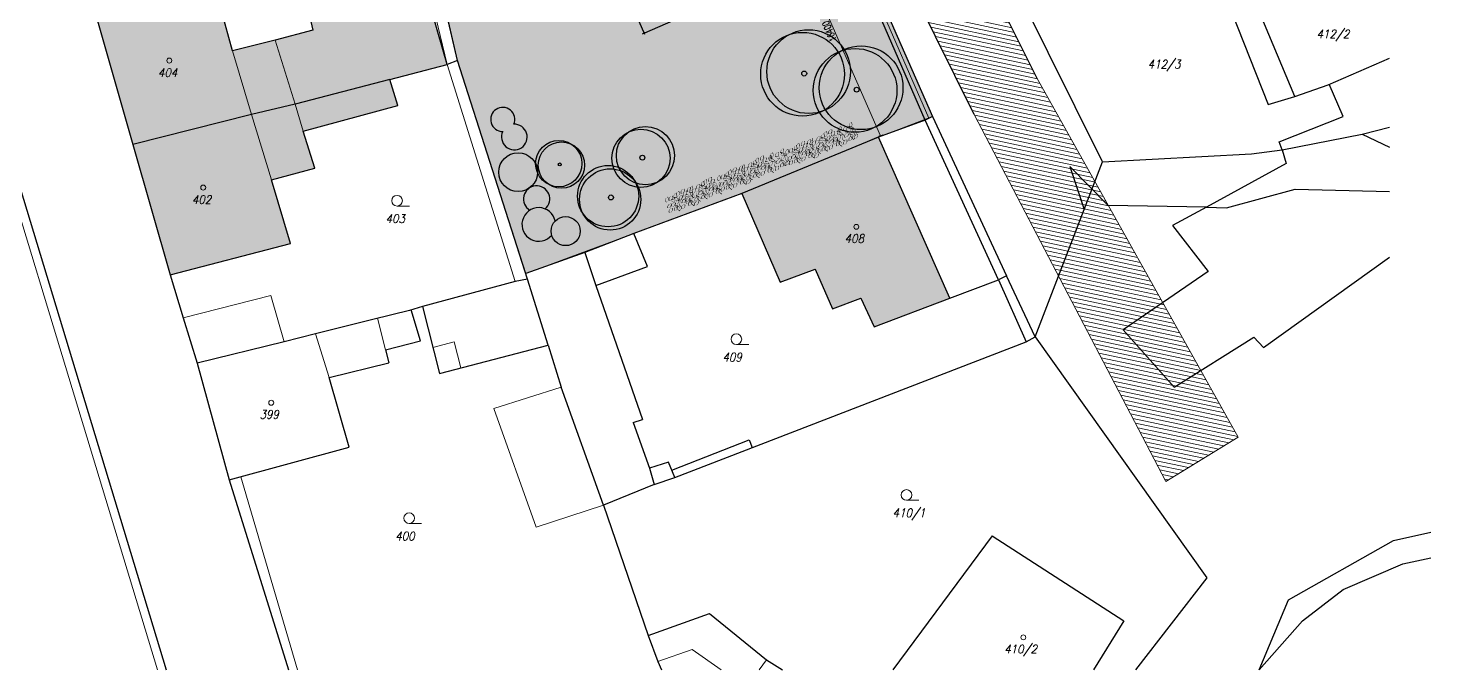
# Model space of a CAD drawing. Header units: metres. Extents: x -45 to 1930, y -347 to 488.
# Drawn here: x 256.2 to 355.1, y -86.1 to -40.9 of the extents above; entities that cross this region are included whole.
import ezdxf

# ---------------------------------------------------------------- set-up
doc = ezdxf.new("R2010")
doc.units = ezdxf.units.M
doc.header["$PDMODE"] = 3
for name, color, linetype in [('01_PARCELNI CISLA', 7, 'Continuous'), ('01_PODKLAD_HRANICE_1', 70, 'Continuous'), ('01_PODKLAD_SLUCKY_4', 2, 'Continuous'), ('01_SLABE', 7, 'Continuous'), ('srafa pozemek', 60, 'Continuous'), ('SRAFY', 3, 'Continuous'), ('SRAFY-TERÉN', 252, 'Continuous'), ('zariz.predmety', 203, 'Continuous')]:
    doc.layers.add(name, color=color, linetype=linetype)
doc.layers.add('FLOATINGWINDOWS', color=2, linetype='Continuous', plot=False)
for name, color, linetype, lineweight in [('OBVODY BUDOV', 7, 'Continuous', 0), ('ZNAÈKY BUDOV', 7, 'Continuous', 0), ('ZNAÈKY KULTUR', 7, 'Continuous', 0)]:
    doc.layers.add(name, color=color, linetype=linetype, lineweight=lineweight)
doc.styles.add('ITALICT', font='ITALICT')
doc.styles.add('ROMANS', font='romans.shx', dxfattribs={"width": 0.7})
doc.dimstyles.new('KOTY-50', dxfattribs={"dimscale": 0, "dimtxt": 0.1, "dimasz": 0.1, "dimexe": 0.07, "dimexo": 0.15, "dimgap": 0.02, "dimtad": 1, "dimdec": 0, "dimlfac": 1000, "dimrnd": 5, "dimzin": 0, "dimdsep": 46, "dimtxsty": 'ROMANS', "dimblk1": 'OBLIQUE', "dimblk2": 'OBLIQUE', "dimsah": 1, "dimcen": 0.09, "dimdle": 0.12, "dimadec": 0, "dimazin": 0, "dimtfac": 1, "dimtdec": 4, "dimtofl": 0, "dimtmove": 2, "dimatfit": 3, "dimldrblk": 'OBLIQUE', "dimfxl": 0, "dimtolj": 1, "dimtzin": 0, "dimarcsym": 0})
doc.dimstyles.get("Standard").update_dxf_attribs({"dimtxt": 0.18, "dimasz": 0.18, "dimexe": 0.18, "dimexo": 0.0625, "dimgap": 0.09, "dimtad": 0, "dimtih": 1, "dimtoh": 1, "dimdec": 4, "dimzin": 0, "dimdsep": 46, "dimtxsty": 'Standard', "dimcen": 0.09, "dimadec": 0, "dimazin": 0, "dimtfac": 1, "dimtdec": 4, "dimtofl": 0, "dimtmove": 0, "dimatfit": 0, "dimfxl": 0, "dimtolj": 1, "dimtzin": 0, "dimarcsym": 0})

# ---------------------------------------------------------------- blocks, each defined once
blk = doc.blocks.new('4$02')
at = {"layer": 'ZNAÈKY BUDOV', "color": 7, "linetype": 'Continuous', "lineweight": 0}
blk.add_circle((-0.007, 0.001), 0.175, dxfattribs=at)
blk = doc.blocks.new('3$04')
at = {"layer": 'ZNAÈKY KULTUR', "color": 7, "linetype": 'Continuous', "lineweight": 0}
blk.add_line((0.01, 0), (1.76, 0), dxfattribs=at)
blk.add_circle((0.01, 0.75), 0.75, dxfattribs=at)
blk = doc.blocks.new('_OBLIQUE')
at = {"color": 0, "linetype": 'ByBlock'}
blk.add_line((-0.5, -0.5), (0.5, 0.5), dxfattribs=at)
blk = doc.blocks.new('*D65')
at = {"layer": 'Defpoints', "color": 0, "linetype": 'Continuous', "lineweight": 0}
for p in [(308.305, -34.058), (309.542, -36.887), (298.41, -38.384)]:
    blk.add_point(p, dxfattribs=at)
at = {"layer": 'SRAFY', "color": 0, "linetype": 'Continuous', "lineweight": -2}
for p, q in [((308.365, -34.196), (309.57, -36.951)), ((299.536, -41.261), (309.652, -36.839)), ((298.47, -38.522), (299.674, -41.277))]:
    blk.add_line(p, q, dxfattribs=at)
at = {"layer": 'SRAFY', "color": 0, "linetype": 'Continuous', "lineweight": -2, "xscale": 0.1, "yscale": 0.1, "zscale": 0.1}
for p, rotation in [((309.542, -36.887), 23.6136663218753), ((299.646, -41.213), 203.6136663218753)]:
    blk.add_blockref('_OBLIQUE', p, dxfattribs=dict(at, rotation=rotation))
at = {"layer": 'SRAFY', "color": 0, "linetype": 'Continuous', "lineweight": 0, "insert": (304.734, -39.371), "char_height": 0.5, "attachment_point": 5, "rotation": 203.61367, "style": 'ROMANS'}
blk.add_mtext('\\A1;10800', dxfattribs=at)
blk = doc.blocks.new('_ArchTick')
at = {"color": 0, "linetype": 'ByBlock', "lineweight": 0, "const_width": 0.15}
blk.add_lwpolyline([(-0.5, -0.5), (0.5, 0.5)], dxfattribs=at)
blk = doc.blocks.new('*D69')
at = {"layer": 'Defpoints', "color": 0, "linetype": 'Continuous', "lineweight": 0}
for p in [(309.743, -33.43), (308.305, -34.058), (314.866, -49.064)]:
    blk.add_point(p, dxfattribs=at)
at = {"layer": 'SRAFY', "color": 0, "linetype": 'Continuous', "lineweight": 0}
for p, q in [((308.363, -34.033), (309.908, -33.358)), ((316.303, -48.436), (309.743, -33.43)), ((314.923, -49.039), (316.468, -48.364))]:
    blk.add_line(p, q, dxfattribs=at)
at = {"layer": 'SRAFY', "color": 0, "linetype": 'Continuous', "lineweight": 0, "xscale": 0.18, "yscale": 0.18, "zscale": 0.18}
for p, rotation in [((309.743, -33.43), 113.6136663218773), ((316.303, -48.436), 293.6136663218772)]:
    blk.add_blockref('_ArchTick', p, dxfattribs=dict(at, rotation=rotation))
at = {"layer": 'SRAFY', "color": 0, "linetype": 'Continuous', "lineweight": 0, "insert": (312.702, -41.073), "char_height": 0.5, "attachment_point": 5, "rotation": 113.61367, "style": 'ROMANS'}
blk.add_mtext('\\A1;16400', dxfattribs=at)

msp = doc.modelspace()

# ---------------------------------------------------------------- hatches: boundary and pattern name
at = {"layer": 'srafa pozemek', "linetype": 'Continuous', "lineweight": 0}
h = msp.add_hatch(color=256, dxfattribs=at)
h.paths.add_polyline_path([(276.396756, -6.461814), (304.224323, -12.356896), (304.738556, -12.431053), (319.972339, -47.086498), (316.157232, -48.53174), (306.539377, -52.495263), (291.298899, -58.147889), (286.487939, -43.14322), (283.67829, -30.994972), (281.535834, -22.100834), (277.940623, -10.266371)])
h.paths.add_polyline_path([(288.633542, -16.395366), (300.954108, -17.24279), (308.305379, -34.058251), (298.409693, -38.384381), (289.005074, -16.872046), (288.836865, -16.86045)], flags=16)
at = {"layer": 'SRAFY-TERÉN', "linetype": 'Continuous', "lineweight": 0}
h = msp.add_hatch(dxfattribs=at)
h.set_pattern_fill('LINE', color=256, scale=0.09, style=0)
h.set_pattern_definition([(168.0391, (304.22432, -12.3569), (-0.05922, -0.2795462), [])])
h.paths.add_polyline_path([(303.312269, 29.458778), (298.843096, 28.696491), (303.61202, -1.069012), (301.334502, -3.57337), (288.45398, -0.893528), (273.133702, 1.072327), (242.917715, 3.550093), (240.14514, -0.738886), (249.59818, -0.90231), (275.466456, -5.035217), (288.409771, -7.72788), (300.143825, -10.169195), (304.504177, -11.076626), (305.329654, -11.324228), (306.018546, -11.66078), (306.720515, -12.159143), (307.312913, -12.754182), (307.801345, -13.446701), (308.160694, -14.197933), (313.494051, -27.997757), (322.92156, -46.932394), (336.426956, -72.788458), (341.517465, -69.656974), (327.363241, -44.410246), (318.165647, -25.937381), (309.702333, -4.038936), (306.107983, 14.889136)])
h = msp.add_hatch(color=256, dxfattribs=at)
h.paths.add_polyline_path([(284.716672, 11.441567), (296.523229, 13.380092), (298.45758, 4.036629), (288.684757, 2.289845), (287.549137, 8.300633), (285.3615, 7.947143)])
h.paths.add_polyline_path([(277.547383, 18.342714), (283.212006, 19.205309), (285.203475, 8.720844), (279.760126, 7.747581), (279.590341, 8.422544)])
h.paths.add_polyline_path([(257.81741, -12.983777), (259.078657, -17.776949), (260.325291, -17.448917), (261.845896, -23.227742), (271.0198, -20.813775), (273.64793, -30.801569), (280.182977, -29.081975), (277.796517, -20.012608), (277.144423, -20.184197), (275.878022, -15.371439), (276.530756, -15.202281), (274.772995, -8.522184)])
h.paths.add_polyline_path([(260.971253, -39.857974), (269.30541, -37.65531), (270.632597, -42.44894), (276.296608, -41.011025), (275.96707, -39.573109), (284.058668, -37.565946), (285.749847, -43.413046), (281.717141, -44.469503), (282.273313, -46.304398), (275.598484, -48.111529), (276.432742, -50.72486), (273.37349, -51.531061), (274.708486, -56.034911), (266.238349, -58.220511)])
h.paths.add_polyline_path([(306.539377, -52.495263), (316.157232, -48.53174), (321.185902, -59.865496), (315.854645, -61.900808), (314.916871, -59.865496), (312.934578, -60.61572), (311.702037, -57.830184), (309.23724, -58.740787)])

# ---------------------------------------------------------------- linework, layer by layer
at = {"linetype": 'Continuous', "lineweight": 0}
for p, q in [((319.712725, -47.190286), (311.286343, -27.911984)), ((311.507383, -27.81472), (319.987606, -47.070116)), ((319.971975, -47.085677), (319.697472, -47.206708))]:
    msp.add_line(p, q, dxfattribs=at)
at = {"layer": '01_PODKLAD_HRANICE_1'}
for p, q in [((304.738556, -12.431053), (319.972339, -47.086498)), ((331.952699, -50.262329), (321.836403, -29.944299)), ((286.487939, -43.14322), (283.67829, -30.994972)), ((285.749847, -43.413046), (284.058668, -37.565946)), ((270.632597, -42.44894), (269.30541, -37.65531)), ((260.971253, -39.857974), (263.590866, -49.046328)), ((275.96707, -39.573109), (276.296608, -41.011025)), ((341.050215, -39.701997), (343.636598, -46.233639)), ((276.296608, -41.011025), (273.629372, -41.700002)), ((273.629372, -41.700002), (270.632597, -42.44894)), ((281.717141, -44.469503), (285.749847, -43.413046)), ((286.487939, -43.14322), (285.749847, -43.413046)), ((291.423659, -58.536996), (286.487939, -43.14322)), ((281.717141, -44.469503), (275.042159, -46.221011)), ((282.273313, -46.304398), (281.717141, -44.469503)), ((345.516741, -45.667284), (347.860565, -44.843346)), ((348.918394, -47.091993), (347.928443, -44.814046)), ((275.042159, -46.221011), (271.955037, -46.943825)), ((275.598484, -48.111529), (282.273313, -46.304398)), ((343.636598, -46.233639), (345.516741, -45.667284)), ((254.059071, -46.949223), (265.936527, -86.055341)), ((271.955037, -46.943825), (263.590866, -49.046328)), ((319.452153, -47.345334), (316.157232, -48.53174)), ((319.972339, -47.086498), (319.452153, -47.345334)), ((319.972339, -47.086498), (325.185838, -58.306597)), ((344.403019, -48.866155), (348.918394, -47.091993)), ((276.432742, -50.72486), (275.598484, -48.111529)), ((344.627815, -49.439162), (350.275595, -48.331323)), ((350.275595, -48.331323), (352.201182, -47.839665)), ((263.590866, -49.046328), (266.238349, -58.220511)), ((316.157232, -48.53174), (306.539377, -52.495263)), ((342.455498, -49.705517), (344.627815, -49.439162)), ((344.627815, -49.439162), (344.403019, -48.866155)), ((327.202214, -62.605927), (331.952699, -50.262329)), ((331.952699, -50.262329), (342.455498, -49.705517)), ((273.37349, -51.531061), (276.432742, -50.72486)), ((274.708486, -56.034911), (273.37349, -51.531061)), ((306.539377, -52.495263), (298.922792, -55.312868)), ((306.539377, -52.495263), (309.23724, -58.740787)), ((298.922792, -55.312868), (295.466778, -56.651876)), ((266.238349, -58.220511), (274.708486, -56.034911)), ((295.466778, -56.651876), (291.298899, -58.147889)), ((266.238349, -58.220511), (267.154225, -61.270346)), ((309.23724, -58.740787), (311.702037, -57.830184)), ((311.702037, -57.830184), (312.934436, -60.615399)), ((325.185838, -58.306597), (324.623235, -58.574399)), ((327.202214, -62.605927), (325.185838, -58.306597)), ((290.561378, -58.703866), (284.025591, -60.455373)), ((291.423659, -58.536996), (290.561378, -58.703866)), ((292.869828, -63.179855), (291.423659, -58.536996)), ((321.185902, -59.865496), (324.623235, -58.574399)), ((312.934436, -60.615399), (314.916871, -59.865496)), ((314.916871, -59.865496), (315.854645, -61.900808)), ((315.854645, -61.900808), (321.185902, -59.865496)), ((267.154225, -61.270346), (268.124923, -64.445985)), ((283.107724, -60.733393), (280.521187, -61.372821)), ((284.025591, -60.455373), (283.107724, -60.733393)), ((283.886548, -62.874072), (283.227182, -60.69721)), ((284.025591, -60.455373), (285.221545, -65.18162)), ((280.521187, -61.372821), (276.476997, -62.39602)), ((274.270838, -62.954663), (268.124923, -64.445985)), ((276.476997, -62.39602), (274.270838, -62.954663)), ((281.408667, -63.520731), (283.886548, -62.874072)), ((285.221545, -65.18162), (292.869828, -63.179855)), ((292.869828, -63.179855), (293.785092, -66.144954)), ((301.80579, -72.503556), (326.583993, -62.949488)), ((326.583993, -62.949488), (327.202214, -62.605927)), ((327.202214, -62.605927), (339.304215, -79.56656)), ((281.408667, -63.520731), (281.633685, -64.430946)), ((268.124923, -64.445985), (270.390037, -72.679295)), ((277.447694, -65.454049), (281.633685, -64.430946)), ((278.859716, -70.364614), (277.447694, -65.454049)), ((296.77467, -74.45712), (293.785092, -66.144954)), ((270.390037, -72.679295), (278.859716, -70.364614)), ((270.390037, -72.679295), (274.568218, -86.055341)), ((300.361458, -73.003299), (296.77467, -74.45712)), ((300.361458, -73.003299), (301.80579, -72.503556)), ((296.77467, -74.45712), (299.934223, -83.638438)), ((324.170733, -76.606764), (317.179688, -86.055341)), ((324.170733, -76.606764), (333.464562, -82.60849)), ((348.925898, -80.389631), (353.120463, -78.580861)), ((353.120463, -78.580861), (355.112842, -78.169808)), ((339.304215, -79.56656), (334.287029, -86.055341)), ((346.047187, -82.609454), (348.925898, -80.389631)), ((299.934223, -83.638438), (304.247465, -82.084262)), ((304.247465, -82.084262), (308.264245, -85.340588)), ((333.464562, -82.60849), (331.32624, -86.055341)), ((343.004167, -86.055341), (346.047187, -82.609454)), ((299.934223, -83.638438), (300.598046, -85.463017)), ((300.598046, -85.463017), (300.867403, -86.055341)), ((308.264245, -85.340588), (309.390984, -86.055341))]:
    msp.add_line(p, q, dxfattribs=at)
at = {"layer": '01_PODKLAD_SLUCKY_4'}
for p, q in [((319.452153, -47.345334), (304.224323, -12.356896)), ((345.516741, -45.667284), (343.063401, -39.848616)), ((347.860565, -44.843346), (352.201182, -42.969701)), ((324.623235, -58.574399), (319.452153, -47.345334)), ((350.275595, -48.331323), (352.201182, -49.241765)), ((321.185902, -59.865496), (316.157232, -48.53174)), ((344.627815, -49.439162), (344.914783, -50.402014)), ((344.914783, -50.402014), (339.279101, -53.474889)), ((332.349156, -53.337421), (329.644096, -50.612843)), ((329.644096, -50.612843), (330.655375, -53.633278)), ((340.691429, -53.507954), (345.548439, -52.196902)), ((345.548439, -52.196902), (352.201182, -52.366887)), ((339.279101, -53.474889), (332.349156, -53.337421)), ((339.279101, -53.474889), (336.901742, -54.765407)), ((339.279101, -53.474889), (340.691429, -53.507954)), ((299.887211, -57.642781), (298.922792, -55.312868)), ((336.901742, -54.765407), (339.400381, -57.994259)), ((295.466778, -56.651876), (296.243611, -58.981789)), ((343.314564, -63.341038), (352.201182, -56.984716)), ((296.243611, -58.981789), (299.887211, -57.642781)), ((339.400381, -57.994259), (333.416326, -62.11183)), ((296.243611, -58.981789), (299.533705, -68.425069)), ((324.623235, -58.574399), (326.583993, -62.949488)), ((333.416326, -62.11183), (337.002655, -66.147557)), ((337.002655, -66.147557), (342.638337, -62.624008)), ((342.638337, -62.624008), (343.314564, -63.341038)), ((298.86154, -68.635085), (299.533705, -68.425069)), ((298.86154, -68.635085), (300.028092, -71.855742)), ((301.59067, -71.983836), (307.053591, -69.858412)), ((307.053591, -69.858412), (307.262274, -70.399626)), ((301.361404, -71.42994), (300.028092, -71.855742)), ((300.028092, -71.855742), (300.361458, -73.003299)), ((301.80579, -72.503556), (301.361404, -71.42994)), ((345.060258, -81.129604), (352.462459, -76.936551)), ((352.462459, -76.936551), (355.112842, -76.361038)), ((343.004167, -86.055341), (345.060258, -81.129604))]:
    msp.add_line(p, q, dxfattribs=at)
at = {"layer": '01_SLABE'}
for p, q in [((327.363241, -44.410246), (318.165647, -25.937381)), ((322.92156, -46.932394), (313.494051, -27.997757))]:
    msp.add_line(p, q, dxfattribs=at)
at = {"layer": 'FLOATINGWINDOWS', "linetype": 'Continuous', "lineweight": 0, "flags": 128}
msp.add_lwpolyline([(313.494051, -27.997757), (322.92156, -46.932394), (336.426956, -72.788458), (341.517465, -69.656974), (327.363241, -44.410246), (318.165647, -25.937381)], dxfattribs=at)
at = {"layer": 'OBVODY BUDOV', "color": 2, "linetype": 'Continuous', "lineweight": 0}
for p, q in [((282.845257, -31.244265), (285.749847, -43.413046)), ((270.632597, -42.44894), (271.955037, -46.943825)), ((273.629372, -41.700002), (275.042159, -46.221011)), ((285.749847, -43.413046), (290.561378, -58.703866)), ((275.598484, -48.111529), (275.042159, -46.221011)), ((253.502133, -47.101055), (265.333475, -86.055341)), ((273.37349, -51.531061), (271.955037, -46.943825)), ((267.154225, -61.270346), (273.317903, -59.676936)), ((273.317903, -59.676936), (274.270838, -62.954663)), ((281.408667, -63.520731), (280.857142, -61.289768)), ((277.447694, -65.454049), (276.476997, -62.39602)), ((284.755116, -63.338354), (286.250586, -62.957458)), ((286.250586, -62.957458), (286.729418, -64.786968)), ((293.785092, -66.144954), (289.057937, -67.638396)), ((289.057937, -67.638396), (292.023013, -75.999535)), ((275.21535, -86.055341), (271.204243, -72.456781)), ((292.023013, -75.999535), (296.77467, -74.45712)), ((300.598046, -85.463017), (303.022723, -84.60611)), ((303.022723, -84.60611), (305.080192, -86.055341)), ((308.264245, -85.340588), (307.750031, -86.055341))]:
    msp.add_line(p, q, dxfattribs=at)
at = {"layer": 'srafa pozemek', "linetype": 'Continuous', "lineweight": 0, "flags": 128}
msp.add_lwpolyline([(276.396756, -6.461814), (304.224323, -12.356896), (304.738556, -12.431053), (319.972339, -47.086498), (316.157232, -48.53174), (306.539377, -52.495263), (291.298899, -58.147889), (286.487939, -43.14322), (283.67829, -30.994972), (281.535834, -22.100834), (277.940623, -10.266371)], close=True, dxfattribs=at)
at = {"layer": 'SRAFY-TERÉN', "linetype": 'Continuous', "lineweight": 0, "flags": 128}
for points in [[(260.971253, -39.857974), (269.30541, -37.65531), (270.632597, -42.44894), (276.296608, -41.011025), (275.96707, -39.573109), (284.058668, -37.565946), (285.749847, -43.413046), (281.717141, -44.469503), (282.273313, -46.304398), (275.598484, -48.111529), (276.432742, -50.72486), (273.37349, -51.531061), (274.708486, -56.034911), (266.238349, -58.220511)], [(306.539377, -52.495263), (316.157232, -48.53174), (321.185902, -59.865496), (315.854645, -61.900808), (314.916871, -59.865496), (312.934578, -60.61572), (311.702037, -57.830184), (309.23724, -58.740787)]]:
    msp.add_lwpolyline(points, close=True, dxfattribs=at)
at = {"layer": 'zariz.predmety', "color": 253, "linetype": 'Continuous', "ltscale": 0.001}
for points in [[(314.166477, -47.869714, 0, 0, 0.520567051), (314.166477, -47.869714, 0, 0.05, 0.520567051), (314.234156, -47.486664, 0, 0.05, 0.520567051), (314.166477, -47.869714, 0.05, 0.05, 0)], [(312.031462, -48.474806, 0, 0, 0.520567051), (312.031462, -48.474806, 0, 0.05, 0.520567051), (311.8361, -48.811171, 0, 0.05, 0.520567051), (312.031462, -48.474806, 0.05, 0.05, 0)], [(312.220241, -48.669393, 0, 0, 0.520567051), (312.220241, -48.669393, 0, 0.05, 0.520567051), (312.28792, -48.286343, 0, 0.05, 0.520567051), (312.220241, -48.669393, 0.05, 0.05, 0)], [(312.406131, -48.515998, 0, 0, 0.520567051), (312.406131, -48.515998, 0, 0.05, 0.520567051), (312.47381, -48.132948, 0, 0.05, 0.520567051), (312.406131, -48.515998, 0.05, 0.05, 0)], [(312.717416, -48.418896, 0, 0, 0.520567051), (312.717416, -48.418896, 0, 0.05, 0.520567051), (312.564876, -48.776722, 0, 0.05, 0.520567051), (312.717416, -48.418896, 0.05, 0.05, 0)], [(312.866572, -47.982085, 0, 0, 0.520567051), (312.866572, -47.982085, 0, 0.05, 0.520567051), (312.67121, -48.31845, 0, 0.05, 0.520567051), (312.866572, -47.982085, 0.05, 0.05, 0)], [(313.046678, -48.117775, 0, 0, 0.520567051), (313.046678, -48.117775, 0, 0.05, 0.520567051), (312.851316, -48.45414, 0, 0.05, 0.520567051), (313.046678, -48.117775, 0.05, 0.05, 0)], [(312.982047, -48.41036, 0, 0, 0.520567051), (312.982047, -48.41036, 0, 0.05, 0.520567051), (313.254078, -48.534042, 0, 0.05, 0.520567051), (312.982047, -48.41036, 0.05, 0.05, 0)], [(313.213546, -48.154072, 0, 0, 0.520567051), (313.213546, -48.154072, 0, 0.05, 0.520567051), (313.693527, -48.328901, 0, 0.05, 0.520567051), (313.698891, -48.360125, 0, 0.05, 0.520567051), (313.762577, -48.805649, 0, 0.05, 0.520567051), (313.213546, -48.154072, 0.05, 0.05, 0)], [(313.316094, -48.339302, 0, 0, 0.520567051), (313.316094, -48.339302, 0, 0.05, 0.520567051), (313.383773, -47.956252, 0, 0.05, 0.520567051), (313.316094, -48.339302, 0.05, 0.05, 0)], [(313.601827, -49.17973, 0, 0, 0.520567051), (313.601827, -49.17973, 0, 0.05, 0.520567051), (313.268919, -48.792277, 0, 0.05, 0.520567051), (313.279531, -48.762425, 0, 0.05, 0.520567051), (313.442144, -48.342777, 0, 0.05, 0.520567051), (313.601827, -49.17973, 0.05, 0.05, 0)], [(313.421347, -48.158967, 0, 0, 0.520567051), (313.421347, -48.158967, 0, 0.05, 0.520567051), (313.489026, -47.775917, 0, 0.05, 0.520567051), (313.421347, -48.158967, 0.05, 0.05, 0)], [(313.93346, -47.74325, 0, 0, 0.520567051), (313.93346, -47.74325, 0, 0.05, 0.520567051), (313.738098, -48.079615, 0, 0.05, 0.520567051), (313.93346, -47.74325, 0.05, 0.05, 0)], [(313.752165, -48.531463, 0, 0, 0.520567051), (313.752165, -48.531463, 0, 0.05, 0.520567051), (314.049665, -48.280861, 0, 0.05, 0.520567051), (313.752165, -48.531463, 0.05, 0.05, 0)], [(313.771395, -48.06546, 0, 0, 0.520567051), (313.771395, -48.06546, 0, 0.05, 0.520567051), (314.043425, -48.189142, 0, 0.05, 0.520567051), (313.771395, -48.06546, 0.05, 0.05, 0)], [(314.027007, -47.772119, 0, 0, 0.520567051), (314.027007, -47.772119, 0, 0.05, 0.520567051), (314.506988, -47.946949, 0, 0.05, 0.520567051), (314.512352, -47.978173, 0, 0.05, 0.520567051), (314.576038, -48.423696, 0, 0.05, 0.520567051), (314.027007, -47.772119, 0.05, 0.05, 0)], [(314.100254, -48.794616, 0, 0, 0.520567051), (314.100254, -48.794616, 0, 0.05, 0.520567051), (314.295616, -48.458251, 0, 0.05, 0.520567051), (314.100254, -48.794616, 0.05, 0.05, 0)], [(314.45221, -48.710141, 0, 0, 0.520567051), (314.45221, -48.710141, 0, 0.05, 0.520567051), (314.119303, -48.322688, 0, 0.05, 0.520567051), (314.129914, -48.292836, 0, 0.05, 0.520567051), (314.292527, -47.873188, 0, 0.05, 0.520567051), (314.45221, -48.710141, 0.05, 0.05, 0)], [(314.470724, -48.657896, 0, 0, 0.520567051), (314.470724, -48.657896, 0, 0.05, 0.520567051), (314.666086, -48.321531, 0, 0.05, 0.520567051), (314.470724, -48.657896, 0.05, 0.05, 0)], [(309.353447, -49.722322, 0, 0, 0.520567051), (309.353447, -49.722322, 0, 0.05, 0.520567051), (309.421126, -49.339272, 0, 0.05, 0.520567051), (309.353447, -49.722322, 0.05, 0.05, 0)], [(309.697073, -49.767301, 0, 0, 0.520567051), (309.697073, -49.767301, 0, 0.05, 0.520567051), (309.764752, -49.384251, 0, 0.05, 0.520567051), (309.697073, -49.767301, 0.05, 0.05, 0)], [(310.095221, -49.308635, 0, 0, 0.520567051), (310.095221, -49.308635, 0, 0.05, 0.520567051), (309.899859, -49.645, 0, 0.05, 0.520567051), (310.095221, -49.308635, 0.05, 0.05, 0)], [(310.176933, -49.407105, 0, 0, 0.520567051), (310.176933, -49.407105, 0, 0.05, 0.520567051), (310.656914, -49.581934, 0, 0.05, 0.520567051), (310.662278, -49.613158, 0, 0.05, 0.520567051), (310.725964, -50.058682, 0, 0.05, 0.520567051), (310.176933, -49.407105, 0.05, 0.05, 0)], [(310.284, -49.503223, 0, 0, 0.520567051), (310.284, -49.503223, 0, 0.05, 0.520567051), (310.351679, -49.120173, 0, 0.05, 0.520567051), (310.284, -49.503223, 0.05, 0.05, 0)], [(310.46989, -49.349828, 0, 0, 0.520567051), (310.46989, -49.349828, 0, 0.05, 0.520567051), (310.537569, -48.966778, 0, 0.05, 0.520567051), (310.46989, -49.349828, 0.05, 0.05, 0)], [(310.781175, -49.252726, 0, 0, 0.520567051), (310.781175, -49.252726, 0, 0.05, 0.520567051), (310.628635, -49.610551, 0, 0.05, 0.520567051), (310.781175, -49.252726, 0.05, 0.05, 0)], [(310.930331, -48.815915, 0, 0, 0.520567051), (310.930331, -48.815915, 0, 0.05, 0.520567051), (310.734969, -49.15228, 0, 0.05, 0.520567051), (310.930331, -48.815915, 0.05, 0.05, 0)], [(310.749035, -49.604128, 0, 0, 0.520567051), (310.749035, -49.604128, 0, 0.05, 0.520567051), (311.046535, -49.353526, 0, 0.05, 0.520567051), (310.749035, -49.604128, 0.05, 0.05, 0)], [(311.110437, -48.951605, 0, 0, 0.520567051), (311.110437, -48.951605, 0, 0.05, 0.520567051), (310.915075, -49.28797, 0, 0.05, 0.520567051), (311.110437, -48.951605, 0.05, 0.05, 0)], [(311.026576, -49.710193, 0, 0, 0.520567051), (311.026576, -49.710193, 0, 0.05, 0.520567051), (311.324076, -49.459591, 0, 0.05, 0.520567051), (311.026576, -49.710193, 0.05, 0.05, 0)], [(311.045806, -49.24419, 0, 0, 0.520567051), (311.045806, -49.24419, 0, 0.05, 0.520567051), (311.317837, -49.367872, 0, 0.05, 0.520567051), (311.045806, -49.24419, 0.05, 0.05, 0)], [(311.186886, -49.027184, 0, 0, 0.520567051), (311.186886, -49.027184, 0, 0.05, 0.520567051), (311.382248, -48.690819, 0, 0.05, 0.520567051), (311.186886, -49.027184, 0.05, 0.05, 0)], [(311.640155, -49.443084, 0, 0, 0.520567051), (311.640155, -49.443084, 0, 0.05, 0.520567051), (311.307248, -49.055631, 0, 0.05, 0.520567051), (311.317859, -49.025779, 0, 0.05, 0.520567051), (311.480472, -48.606131, 0, 0.05, 0.520567051), (311.640155, -49.443084, 0.05, 0.05, 0)], [(311.665585, -50.013559, 0, 0, 0.520567051), (311.665585, -50.013559, 0, 0.05, 0.520567051), (311.332678, -49.626106, 0, 0.05, 0.520567051), (311.343289, -49.596255, 0, 0.05, 0.520567051), (311.505902, -49.176607, 0, 0.05, 0.520567051), (311.665585, -50.013559, 0.05, 0.05, 0)], [(311.7022, -48.775927, 0, 0, 0.520567051), (311.7022, -48.775927, 0, 0.05, 0.520567051), (311.54966, -49.133753, 0, 0.05, 0.520567051), (311.7022, -48.775927, 0.05, 0.05, 0)], [(311.71483, -49.684205, 0, 0, 0.520567051), (311.71483, -49.684205, 0, 0.05, 0.520567051), (311.910192, -49.34784, 0, 0.05, 0.520567051), (311.71483, -49.684205, 0.05, 0.05, 0)], [(312.103185, -49.694794, 0, 0, 0.520567051), (312.103185, -49.694794, 0, 0.05, 0.520567051), (311.770277, -49.307341, 0, 0.05, 0.520567051), (311.780889, -49.27749, 0, 0.05, 0.520567051), (311.943502, -48.857842, 0, 0.05, 0.520567051), (312.103185, -49.694794, 0.05, 0.05, 0)], [(311.947601, -49.233394, 0, 0, 0.520567051), (311.947601, -49.233394, 0, 0.05, 0.520567051), (312.245101, -48.982792, 0, 0.05, 0.520567051), (311.947601, -49.233394, 0.05, 0.05, 0)], [(311.966831, -48.767391, 0, 0, 0.520567051), (311.966831, -48.767391, 0, 0.05, 0.520567051), (312.238861, -48.891073, 0, 0.05, 0.520567051), (311.966831, -48.767391, 0.05, 0.05, 0)], [(312.113174, -48.573275, 0, 0, 0.520567051), (312.113174, -48.573275, 0, 0.05, 0.520567051), (312.593155, -48.748105, 0, 0.05, 0.520567051), (312.598519, -48.779329, 0, 0.05, 0.520567051), (312.662205, -49.224852, 0, 0.05, 0.520567051), (312.113174, -48.573275, 0.05, 0.05, 0)], [(312.198256, -49.526171, 0, 0, 0.520567051), (312.198256, -49.526171, 0, 0.05, 0.520567051), (312.393618, -49.189806, 0, 0.05, 0.520567051), (312.198256, -49.526171, 0.05, 0.05, 0)], [(312.58661, -49.53676, 0, 0, 0.520567051), (312.58661, -49.53676, 0, 0.05, 0.520567051), (312.253703, -49.149307, 0, 0.05, 0.520567051), (312.264314, -49.119456, 0, 0.05, 0.520567051), (312.426927, -48.699808, 0, 0.05, 0.520567051), (312.58661, -49.53676, 0.05, 0.05, 0)], [(312.685277, -48.770298, 0, 0, 0.520567051), (312.685277, -48.770298, 0, 0.05, 0.520567051), (312.982777, -48.519696, 0, 0.05, 0.520567051), (312.685277, -48.770298, 0.05, 0.05, 0)], [(312.7193, -49.404274, 0, 0, 0.520567051), (312.7193, -49.404274, 0, 0.05, 0.520567051), (312.914663, -49.067909, 0, 0.05, 0.520567051), (312.7193, -49.404274, 0.05, 0.05, 0)], [(313.002154, -48.678647, 0, 0, 0.520567051), (313.002154, -48.678647, 0, 0.05, 0.520567051), (312.73771, -48.963913, 0, 0.05, 0.520567051), (313.002154, -48.678647, 0.05, 0.05, 0)], [(312.962818, -48.876363, 0, 0, 0.520567051), (312.962818, -48.876363, 0, 0.05, 0.520567051), (313.260318, -48.625761, 0, 0.05, 0.520567051), (312.962818, -48.876363, 0.05, 0.05, 0)], [(313.033366, -49.033451, 0, 0, 0.520567051), (313.033366, -49.033451, 0, 0.05, 0.520567051), (313.228728, -48.697086, 0, 0.05, 0.520567051), (313.033366, -49.033451, 0.05, 0.05, 0)], [(313.213472, -49.16914, 0, 0, 0.520567051), (313.213472, -49.16914, 0, 0.05, 0.520567051), (313.408834, -48.832775, 0, 0.05, 0.520567051), (313.213472, -49.16914, 0.05, 0.05, 0)], [(313.734517, -49.047243, 0, 0, 0.520567051), (313.734517, -49.047243, 0, 0.05, 0.520567051), (313.929879, -48.710878, 0, 0.05, 0.520567051), (313.734517, -49.047243, 0.05, 0.05, 0)], [(306.827125, -51.295692, 0, 0, 0.520567051), (306.827125, -51.295692, 0, 0.05, 0.520567051), (306.494217, -50.908239, 0, 0.05, 0.520567051), (306.504829, -50.878388, 0, 0.05, 0.520567051), (306.667442, -50.45874, 0, 0.05, 0.520567051), (306.827125, -51.295692, 0.05, 0.05, 0)], [(307.218431, -50.327414, 0, 0, 0.520567051), (307.218431, -50.327414, 0, 0.05, 0.520567051), (307.023069, -50.663779, 0, 0.05, 0.520567051), (307.218431, -50.327414, 0.05, 0.05, 0)], [(307.300143, -50.425884, 0, 0, 0.520567051), (307.300143, -50.425884, 0, 0.05, 0.520567051), (307.780125, -50.600713, 0, 0.05, 0.520567051), (307.785488, -50.631937, 0, 0.05, 0.520567051), (307.849175, -51.077461, 0, 0.05, 0.520567051), (307.300143, -50.425884, 0.05, 0.05, 0)], [(307.407211, -50.522002, 0, 0, 0.520567051), (307.407211, -50.522002, 0, 0.05, 0.520567051), (307.47489, -50.138952, 0, 0.05, 0.520567051), (307.407211, -50.522002, 0.05, 0.05, 0)], [(307.5931, -50.368607, 0, 0, 0.520567051), (307.5931, -50.368607, 0, 0.05, 0.520567051), (307.660779, -49.985557, 0, 0.05, 0.520567051), (307.5931, -50.368607, 0.05, 0.05, 0)], [(307.904386, -50.271505, 0, 0, 0.520567051), (307.904386, -50.271505, 0, 0.05, 0.520567051), (307.751846, -50.62933, 0, 0.05, 0.520567051), (307.904386, -50.271505, 0.05, 0.05, 0)], [(308.053541, -49.834694, 0, 0, 0.520567051), (308.053541, -49.834694, 0, 0.05, 0.520567051), (307.858179, -50.171059, 0, 0.05, 0.520567051), (308.053541, -49.834694, 0.05, 0.05, 0)], [(307.872246, -50.622907, 0, 0, 0.520567051), (307.872246, -50.622907, 0, 0.05, 0.520567051), (308.169746, -50.372305, 0, 0.05, 0.520567051), (307.872246, -50.622907, 0.05, 0.05, 0)], [(308.233648, -49.970383, 0, 0, 0.520567051), (308.233648, -49.970383, 0, 0.05, 0.520567051), (308.038286, -50.306748, 0, 0.05, 0.520567051), (308.233648, -49.970383, 0.05, 0.05, 0)], [(308.169017, -50.262968, 0, 0, 0.520567051), (308.169017, -50.262968, 0, 0.05, 0.520567051), (308.441047, -50.386651, 0, 0.05, 0.520567051), (308.169017, -50.262968, 0.05, 0.05, 0)], [(308.400515, -50.00668, 0, 0, 0.520567051), (308.400515, -50.00668, 0, 0.05, 0.520567051), (308.880497, -50.181509, 0, 0.05, 0.520567051), (308.885861, -50.212734, 0, 0.05, 0.520567051), (308.949547, -50.658257, 0, 0.05, 0.520567051), (308.400515, -50.00668, 0.05, 0.05, 0)], [(308.503063, -50.191911, 0, 0, 0.520567051), (308.503063, -50.191911, 0, 0.05, 0.520567051), (308.570742, -49.808861, 0, 0.05, 0.520567051), (308.503063, -50.191911, 0.05, 0.05, 0)], [(308.788796, -51.032338, 0, 0, 0.520567051), (308.788796, -51.032338, 0, 0.05, 0.520567051), (308.455889, -50.644885, 0, 0.05, 0.520567051), (308.4665, -50.615033, 0, 0.05, 0.520567051), (308.629113, -50.195386, 0, 0.05, 0.520567051), (308.788796, -51.032338, 0.05, 0.05, 0)], [(308.608317, -50.011576, 0, 0, 0.520567051), (308.608317, -50.011576, 0, 0.05, 0.520567051), (308.675996, -49.628526, 0, 0.05, 0.520567051), (308.608317, -50.011576, 0.05, 0.05, 0)], [(309.12043, -49.595858, 0, 0, 0.520567051), (309.12043, -49.595858, 0, 0.05, 0.520567051), (308.925068, -49.932223, 0, 0.05, 0.520567051), (309.12043, -49.595858, 0.05, 0.05, 0)], [(308.939134, -50.384072, 0, 0, 0.520567051), (308.939134, -50.384072, 0, 0.05, 0.520567051), (309.236635, -50.13347, 0, 0.05, 0.520567051), (308.939134, -50.384072, 0.05, 0.05, 0)], [(308.958364, -49.918068, 0, 0, 0.520567051), (308.958364, -49.918068, 0, 0.05, 0.520567051), (309.230395, -50.041751, 0, 0.05, 0.520567051), (308.958364, -49.918068, 0.05, 0.05, 0)], [(309.213977, -49.624728, 0, 0, 0.520567051), (309.213977, -49.624728, 0, 0.05, 0.520567051), (309.693958, -49.799557, 0, 0.05, 0.520567051), (309.699322, -49.830781, 0, 0.05, 0.520567051), (309.763008, -50.276305, 0, 0.05, 0.520567051), (309.213977, -49.624728, 0.05, 0.05, 0)], [(309.287224, -50.647224, 0, 0, 0.520567051), (309.287224, -50.647224, 0, 0.05, 0.520567051), (309.482586, -50.310859, 0, 0.05, 0.520567051), (309.287224, -50.647224, 0.05, 0.05, 0)], [(309.63918, -50.562749, 0, 0, 0.520567051), (309.63918, -50.562749, 0, 0.05, 0.520567051), (309.306272, -50.175296, 0, 0.05, 0.520567051), (309.316884, -50.145445, 0, 0.05, 0.520567051), (309.479497, -49.725797, 0, 0.05, 0.520567051), (309.63918, -50.562749, 0.05, 0.05, 0)], [(309.657693, -50.510505, 0, 0, 0.520567051), (309.657693, -50.510505, 0, 0.05, 0.520567051), (309.853055, -50.17414, 0, 0.05, 0.520567051), (309.657693, -50.510505, 0.05, 0.05, 0)], [(310.050696, -49.869507, 0, 0, 0.520567051), (310.050696, -49.869507, 0, 0.05, 0.520567051), (309.786252, -50.154774, 0, 0.05, 0.520567051), (310.050696, -49.869507, 0.05, 0.05, 0)], [(309.895513, -50.501732, 0, 0, 0.520567051), (309.895513, -50.501732, 0, 0.05, 0.520567051), (310.090875, -50.165367, 0, 0.05, 0.520567051), (309.895513, -50.501732, 0.05, 0.05, 0)], [(310.01136, -50.067224, 0, 0, 0.520567051), (310.01136, -50.067224, 0, 0.05, 0.520567051), (310.30886, -49.816622, 0, 0.05, 0.520567051), (310.01136, -50.067224, 0.05, 0.05, 0)], [(310.030589, -49.60122, 0, 0, 0.520567051), (310.030589, -49.60122, 0, 0.05, 0.520567051), (310.30262, -49.724903, 0, 0.05, 0.520567051), (310.030589, -49.60122, 0.05, 0.05, 0)], [(310.262014, -50.360001, 0, 0, 0.520567051), (310.262014, -50.360001, 0, 0.05, 0.520567051), (310.457377, -50.023636, 0, 0.05, 0.520567051), (310.262014, -50.360001, 0.05, 0.05, 0)], [(310.650369, -50.37059, 0, 0, 0.520567051), (310.650369, -50.37059, 0, 0.05, 0.520567051), (310.317461, -49.983137, 0, 0.05, 0.520567051), (310.328073, -49.953286, 0, 0.05, 0.520567051), (310.490686, -49.533638, 0, 0.05, 0.520567051), (310.650369, -50.37059, 0.05, 0.05, 0)], [(310.783059, -50.238104, 0, 0, 0.520567051), (310.783059, -50.238104, 0, 0.05, 0.520567051), (310.978421, -49.901739, 0, 0.05, 0.520567051), (310.783059, -50.238104, 0.05, 0.05, 0)], [(311.065913, -49.512477, 0, 0, 0.520567051), (311.065913, -49.512477, 0, 0.05, 0.520567051), (310.801468, -49.797743, 0, 0.05, 0.520567051), (311.065913, -49.512477, 0.05, 0.05, 0)], [(311.097124, -49.867281, 0, 0, 0.520567051), (311.097124, -49.867281, 0, 0.05, 0.520567051), (311.292487, -49.530916, 0, 0.05, 0.520567051), (311.097124, -49.867281, 0.05, 0.05, 0)], [(311.277231, -50.00297, 0, 0, 0.520567051), (311.277231, -50.00297, 0, 0.05, 0.520567051), (311.472593, -49.666605, 0, 0.05, 0.520567051), (311.277231, -50.00297, 0.05, 0.05, 0)], [(311.942849, -49.690625, 0, 0, 0.520567051), (311.942849, -49.690625, 0, 0.05, 0.520567051), (311.678404, -49.975891, 0, 0.05, 0.520567051), (311.942849, -49.690625, 0.05, 0.05, 0)], [(304.391167, -51.343063, 0, 0, 0.520567051), (304.391167, -51.343063, 0, 0.05, 0.520567051), (304.195805, -51.679428, 0, 0.05, 0.520567051), (304.391167, -51.343063, 0.05, 0.05, 0)], [(304.884043, -51.61991, 0, 0, 0.520567051), (304.884043, -51.61991, 0, 0.05, 0.520567051), (304.951722, -51.23686, 0, 0.05, 0.520567051), (304.884043, -51.61991, 0.05, 0.05, 0)], [(305.28219, -51.161244, 0, 0, 0.520567051), (305.28219, -51.161244, 0, 0.05, 0.520567051), (305.086828, -51.497609, 0, 0.05, 0.520567051), (305.28219, -51.161244, 0.05, 0.05, 0)], [(305.217559, -51.453829, 0, 0, 0.520567051), (305.217559, -51.453829, 0, 0.05, 0.520567051), (305.48959, -51.577511, 0, 0.05, 0.520567051), (305.217559, -51.453829, 0.05, 0.05, 0)], [(305.363902, -51.259714, 0, 0, 0.520567051), (305.363902, -51.259714, 0, 0.05, 0.520567051), (305.843883, -51.434543, 0, 0.05, 0.520567051), (305.849247, -51.465767, 0, 0.05, 0.520567051), (305.912933, -51.911291, 0, 0.05, 0.520567051), (305.363902, -51.259714, 0.05, 0.05, 0)], [(305.470969, -51.355832, 0, 0, 0.520567051), (305.470969, -51.355832, 0, 0.05, 0.520567051), (305.538648, -50.972782, 0, 0.05, 0.520567051), (305.470969, -51.355832, 0.05, 0.05, 0)], [(305.837338, -52.223199, 0, 0, 0.520567051), (305.837338, -52.223199, 0, 0.05, 0.520567051), (305.504431, -51.835746, 0, 0.05, 0.520567051), (305.515042, -51.805894, 0, 0.05, 0.520567051), (305.677655, -51.386246, 0, 0.05, 0.520567051), (305.837338, -52.223199, 0.05, 0.05, 0)], [(305.656859, -51.202436, 0, 0, 0.520567051), (305.656859, -51.202436, 0, 0.05, 0.520567051), (305.724538, -50.819386, 0, 0.05, 0.520567051), (305.656859, -51.202436, 0.05, 0.05, 0)], [(305.968144, -51.105334, 0, 0, 0.520567051), (305.968144, -51.105334, 0, 0.05, 0.520567051), (305.815604, -51.46316, 0, 0.05, 0.520567051), (305.968144, -51.105334, 0.05, 0.05, 0)], [(306.1173, -50.668524, 0, 0, 0.520567051), (306.1173, -50.668524, 0, 0.05, 0.520567051), (305.921938, -51.004888, 0, 0.05, 0.520567051), (306.1173, -50.668524, 0.05, 0.05, 0)], [(305.936005, -51.456737, 0, 0, 0.520567051), (305.936005, -51.456737, 0, 0.05, 0.520567051), (306.233505, -51.206135, 0, 0.05, 0.520567051), (305.936005, -51.456737, 0.05, 0.05, 0)], [(306.252882, -51.365085, 0, 0, 0.520567051), (306.252882, -51.365085, 0, 0.05, 0.520567051), (305.988438, -51.650351, 0, 0.05, 0.520567051), (306.252882, -51.365085, 0.05, 0.05, 0)], [(306.297407, -50.804213, 0, 0, 0.520567051), (306.297407, -50.804213, 0, 0.05, 0.520567051), (306.102044, -51.140578, 0, 0.05, 0.520567051), (306.297407, -50.804213, 0.05, 0.05, 0)], [(306.213546, -51.562802, 0, 0, 0.520567051), (306.213546, -51.562802, 0, 0.05, 0.520567051), (306.511046, -51.312199, 0, 0.05, 0.520567051), (306.213546, -51.562802, 0.05, 0.05, 0)], [(306.232775, -51.096798, 0, 0, 0.520567051), (306.232775, -51.096798, 0, 0.05, 0.520567051), (306.504806, -51.22048, 0, 0.05, 0.520567051), (306.232775, -51.096798, 0.05, 0.05, 0)], [(306.284094, -51.719889, 0, 0, 0.520567051), (306.284094, -51.719889, 0, 0.05, 0.520567051), (306.479456, -51.383524, 0, 0.05, 0.520567051), (306.284094, -51.719889, 0.05, 0.05, 0)], [(306.373855, -50.879793, 0, 0, 0.520567051), (306.373855, -50.879793, 0, 0.05, 0.520567051), (306.569217, -50.543428, 0, 0.05, 0.520567051), (306.373855, -50.879793, 0.05, 0.05, 0)], [(306.852555, -51.866168, 0, 0, 0.520567051), (306.852555, -51.866168, 0, 0.05, 0.520567051), (306.519647, -51.478715, 0, 0.05, 0.520567051), (306.530259, -51.448863, 0, 0.05, 0.520567051), (306.692872, -51.029215, 0, 0.05, 0.520567051), (306.852555, -51.866168, 0.05, 0.05, 0)], [(306.889169, -50.628535, 0, 0, 0.520567051), (306.889169, -50.628535, 0, 0.05, 0.520567051), (306.736629, -50.986361, 0, 0.05, 0.520567051), (306.889169, -50.628535, 0.05, 0.05, 0)], [(306.9018, -51.536813, 0, 0, 0.520567051), (306.9018, -51.536813, 0, 0.05, 0.520567051), (307.097162, -51.200448, 0, 0.05, 0.520567051), (306.9018, -51.536813, 0.05, 0.05, 0)], [(307.290154, -51.547403, 0, 0, 0.520567051), (307.290154, -51.547403, 0, 0.05, 0.520567051), (306.957247, -51.15995, 0, 0.05, 0.520567051), (306.967858, -51.130098, 0, 0.05, 0.520567051), (307.130471, -50.71045, 0, 0.05, 0.520567051), (307.290154, -51.547403, 0.05, 0.05, 0)], [(307.134571, -51.086003, 0, 0, 0.520567051), (307.134571, -51.086003, 0, 0.05, 0.520567051), (307.432071, -50.835401, 0, 0.05, 0.520567051), (307.134571, -51.086003, 0.05, 0.05, 0)], [(307.1538, -50.619999, 0, 0, 0.520567051), (307.1538, -50.619999, 0, 0.05, 0.520567051), (307.425831, -50.743682, 0, 0.05, 0.520567051), (307.1538, -50.619999, 0.05, 0.05, 0)], [(307.385225, -51.37878, 0, 0, 0.520567051), (307.385225, -51.37878, 0, 0.05, 0.520567051), (307.580587, -51.042415, 0, 0.05, 0.520567051), (307.385225, -51.37878, 0.05, 0.05, 0)], [(307.77358, -51.389369, 0, 0, 0.520567051), (307.77358, -51.389369, 0, 0.05, 0.520567051), (307.440672, -51.001916, 0, 0.05, 0.520567051), (307.451284, -50.972064, 0, 0.05, 0.520567051), (307.613897, -50.552417, 0, 0.05, 0.520567051), (307.77358, -51.389369, 0.05, 0.05, 0)], [(307.90627, -51.256882, 0, 0, 0.520567051), (307.90627, -51.256882, 0, 0.05, 0.520567051), (308.101632, -50.920517, 0, 0.05, 0.520567051), (307.90627, -51.256882, 0.05, 0.05, 0)], [(308.189124, -50.531255, 0, 0, 0.520567051), (308.189124, -50.531255, 0, 0.05, 0.520567051), (307.924679, -50.816522, 0, 0.05, 0.520567051), (308.189124, -50.531255, 0.05, 0.05, 0)], [(308.149787, -50.728972, 0, 0, 0.520567051), (308.149787, -50.728972, 0, 0.05, 0.520567051), (308.447287, -50.47837, 0, 0.05, 0.520567051), (308.149787, -50.728972, 0.05, 0.05, 0)], [(308.220335, -50.886059, 0, 0, 0.520567051), (308.220335, -50.886059, 0, 0.05, 0.520567051), (308.415697, -50.549694, 0, 0.05, 0.520567051), (308.220335, -50.886059, 0.05, 0.05, 0)], [(308.400442, -51.021749, 0, 0, 0.520567051), (308.400442, -51.021749, 0, 0.05, 0.520567051), (308.595804, -50.685384, 0, 0.05, 0.520567051), (308.400442, -51.021749, 0.05, 0.05, 0)], [(308.921486, -50.899851, 0, 0, 0.520567051), (308.921486, -50.899851, 0, 0.05, 0.520567051), (309.116848, -50.563486, 0, 0.05, 0.520567051), (308.921486, -50.899851, 0.05, 0.05, 0)], [(301.994485, -52.710806, 0, 0, 0.520567051), (301.994485, -52.710806, 0, 0.05, 0.520567051), (302.062164, -52.327756, 0, 0.05, 0.520567051), (301.994485, -52.710806, 0.05, 0.05, 0)], [(302.454926, -52.176893, 0, 0, 0.520567051), (302.454926, -52.176893, 0, 0.05, 0.520567051), (302.259564, -52.513258, 0, 0.05, 0.520567051), (302.454926, -52.176893, 0.05, 0.05, 0)], [(302.635032, -52.312582, 0, 0, 0.520567051), (302.635032, -52.312582, 0, 0.05, 0.520567051), (302.43967, -52.648947, 0, 0.05, 0.520567051), (302.635032, -52.312582, 0.05, 0.05, 0)], [(302.711481, -52.388162, 0, 0, 0.520567051), (302.711481, -52.388162, 0, 0.05, 0.520567051), (302.906843, -52.051797, 0, 0.05, 0.520567051), (302.711481, -52.388162, 0.05, 0.05, 0)], [(303.16475, -52.804061, 0, 0, 0.520567051), (303.16475, -52.804061, 0, 0.05, 0.520567051), (302.831843, -52.416608, 0, 0.05, 0.520567051), (302.842454, -52.386757, 0, 0.05, 0.520567051), (303.005067, -51.967109, 0, 0.05, 0.520567051), (303.16475, -52.804061, 0.05, 0.05, 0)], [(303.226795, -52.136905, 0, 0, 0.520567051), (303.226795, -52.136905, 0, 0.05, 0.520567051), (303.074255, -52.49473, 0, 0.05, 0.520567051), (303.226795, -52.136905, 0.05, 0.05, 0)], [(303.62778, -53.055772, 0, 0, 0.520567051), (303.62778, -53.055772, 0, 0.05, 0.520567051), (303.294872, -52.668319, 0, 0.05, 0.520567051), (303.305484, -52.638467, 0, 0.05, 0.520567051), (303.468097, -52.21882, 0, 0.05, 0.520567051), (303.62778, -53.055772, 0.05, 0.05, 0)], [(303.556057, -51.835783, 0, 0, 0.520567051), (303.556057, -51.835783, 0, 0.05, 0.520567051), (303.360695, -52.172148, 0, 0.05, 0.520567051), (303.556057, -51.835783, 0.05, 0.05, 0)], [(303.472196, -52.594372, 0, 0, 0.520567051), (303.472196, -52.594372, 0, 0.05, 0.520567051), (303.769697, -52.34377, 0, 0.05, 0.520567051), (303.472196, -52.594372, 0.05, 0.05, 0)], [(303.491426, -52.128368, 0, 0, 0.520567051), (303.491426, -52.128368, 0, 0.05, 0.520567051), (303.763457, -52.252051, 0, 0.05, 0.520567051), (303.491426, -52.128368, 0.05, 0.05, 0)], [(303.637769, -51.934253, 0, 0, 0.520567051), (303.637769, -51.934253, 0, 0.05, 0.520567051), (304.11775, -52.109082, 0, 0.05, 0.520567051), (304.123114, -52.140306, 0, 0.05, 0.520567051), (304.186801, -52.58583, 0, 0.05, 0.520567051), (303.637769, -51.934253, 0.05, 0.05, 0)], [(303.744837, -52.030371, 0, 0, 0.520567051), (303.744837, -52.030371, 0, 0.05, 0.520567051), (303.812516, -51.647321, 0, 0.05, 0.520567051), (303.744837, -52.030371, 0.05, 0.05, 0)], [(304.111205, -52.897738, 0, 0, 0.520567051), (304.111205, -52.897738, 0, 0.05, 0.520567051), (303.778298, -52.510285, 0, 0.05, 0.520567051), (303.788909, -52.480434, 0, 0.05, 0.520567051), (303.951522, -52.060786, 0, 0.05, 0.520567051), (304.111205, -52.897738, 0.05, 0.05, 0)], [(303.930726, -51.876976, 0, 0, 0.520567051), (303.930726, -51.876976, 0, 0.05, 0.520567051), (303.998405, -51.493926, 0, 0.05, 0.520567051), (303.930726, -51.876976, 0.05, 0.05, 0)], [(304.242012, -51.779874, 0, 0, 0.520567051), (304.242012, -51.779874, 0, 0.05, 0.520567051), (304.089471, -52.137699, 0, 0.05, 0.520567051), (304.242012, -51.779874, 0.05, 0.05, 0)], [(304.209872, -52.131276, 0, 0, 0.520567051), (304.209872, -52.131276, 0, 0.05, 0.520567051), (304.507372, -51.880674, 0, 0.05, 0.520567051), (304.209872, -52.131276, 0.05, 0.05, 0)], [(304.243896, -52.765252, 0, 0, 0.520567051), (304.243896, -52.765252, 0, 0.05, 0.520567051), (304.439258, -52.428887, 0, 0.05, 0.520567051), (304.243896, -52.765252, 0.05, 0.05, 0)], [(304.526749, -52.039625, 0, 0, 0.520567051), (304.526749, -52.039625, 0, 0.05, 0.520567051), (304.262305, -52.324891, 0, 0.05, 0.520567051), (304.526749, -52.039625, 0.05, 0.05, 0)], [(304.571274, -51.478753, 0, 0, 0.520567051), (304.571274, -51.478753, 0, 0.05, 0.520567051), (304.375912, -51.815118, 0, 0.05, 0.520567051), (304.571274, -51.478753, 0.05, 0.05, 0)], [(304.487413, -52.237341, 0, 0, 0.520567051), (304.487413, -52.237341, 0, 0.05, 0.520567051), (304.784913, -51.986739, 0, 0.05, 0.520567051), (304.487413, -52.237341, 0.05, 0.05, 0)], [(304.506643, -51.771338, 0, 0, 0.520567051), (304.506643, -51.771338, 0, 0.05, 0.520567051), (304.778673, -51.89502, 0, 0.05, 0.520567051), (304.506643, -51.771338, 0.05, 0.05, 0)], [(304.557961, -52.394429, 0, 0, 0.520567051), (304.557961, -52.394429, 0, 0.05, 0.520567051), (304.753323, -52.058064, 0, 0.05, 0.520567051), (304.557961, -52.394429, 0.05, 0.05, 0)], [(304.738068, -52.530118, 0, 0, 0.520567051), (304.738068, -52.530118, 0, 0.05, 0.520567051), (304.93343, -52.193753, 0, 0.05, 0.520567051), (304.738068, -52.530118, 0.05, 0.05, 0)], [(305.126422, -52.540707, 0, 0, 0.520567051), (305.126422, -52.540707, 0, 0.05, 0.520567051), (304.793514, -52.153254, 0, 0.05, 0.520567051), (304.804126, -52.123403, 0, 0.05, 0.520567051), (304.966739, -51.703755, 0, 0.05, 0.520567051), (305.126422, -52.540707, 0.05, 0.05, 0)], [(305.237666, -51.722116, 0, 0, 0.520567051), (305.237666, -51.722116, 0, 0.05, 0.520567051), (304.973221, -52.007382, 0, 0.05, 0.520567051), (305.237666, -51.722116, 0.05, 0.05, 0)], [(305.082483, -52.35434, 0, 0, 0.520567051), (305.082483, -52.35434, 0, 0.05, 0.520567051), (305.277845, -52.017975, 0, 0.05, 0.520567051), (305.082483, -52.35434, 0.05, 0.05, 0)], [(305.198329, -51.919833, 0, 0, 0.520567051), (305.198329, -51.919833, 0, 0.05, 0.520567051), (305.495829, -51.66923, 0, 0.05, 0.520567051), (305.198329, -51.919833, 0.05, 0.05, 0)], [(305.448984, -52.212609, 0, 0, 0.520567051), (305.448984, -52.212609, 0, 0.05, 0.520567051), (305.644346, -51.876244, 0, 0.05, 0.520567051), (305.448984, -52.212609, 0.05, 0.05, 0)], [(305.970029, -52.090712, 0, 0, 0.520567051), (305.970029, -52.090712, 0, 0.05, 0.520567051), (306.165391, -51.754347, 0, 0.05, 0.520567051), (305.970029, -52.090712, 0.05, 0.05, 0)], [(306.4642, -51.855579, 0, 0, 0.520567051), (306.4642, -51.855579, 0, 0.05, 0.520567051), (306.659562, -51.519214, 0, 0.05, 0.520567051), (306.4642, -51.855579, 0.05, 0.05, 0)], [(307.129818, -51.543233, 0, 0, 0.520567051), (307.129818, -51.543233, 0, 0.05, 0.520567051), (306.865374, -51.8285, 0, 0.05, 0.520567051), (307.129818, -51.543233, 0.05, 0.05, 0)], [(301.221669, -53.128279, 0, 0, 0.520567051), (301.221669, -53.128279, 0, 0.05, 0.520567051), (301.289348, -52.745229, 0, 0.05, 0.520567051), (301.221669, -53.128279, 0.05, 0.05, 0)], [(301.575292, -53.230485, 0, 0, 0.520567051), (301.575292, -53.230485, 0, 0.05, 0.520567051), (301.310847, -53.515751, 0, 0.05, 0.520567051), (301.575292, -53.230485, 0.05, 0.05, 0)], [(301.619816, -52.669613, 0, 0, 0.520567051), (301.619816, -52.669613, 0, 0.05, 0.520567051), (301.424454, -53.005978, 0, 0.05, 0.520567051), (301.619816, -52.669613, 0.05, 0.05, 0)], [(301.535955, -53.428202, 0, 0, 0.520567051), (301.535955, -53.428202, 0, 0.05, 0.520567051), (301.833455, -53.1776, 0, 0.05, 0.520567051), (301.535955, -53.428202, 0.05, 0.05, 0)], [(301.555185, -52.962198, 0, 0, 0.520567051), (301.555185, -52.962198, 0, 0.05, 0.520567051), (301.827215, -53.085881, 0, 0.05, 0.520567051), (301.555185, -52.962198, 0.05, 0.05, 0)], [(301.701528, -52.768083, 0, 0, 0.520567051), (301.701528, -52.768083, 0, 0.05, 0.520567051), (302.181509, -52.942912, 0, 0.05, 0.520567051), (302.186873, -52.974136, 0, 0.05, 0.520567051), (302.250559, -53.41966, 0, 0.05, 0.520567051), (301.701528, -52.768083, 0.05, 0.05, 0)], [(301.808595, -52.864201, 0, 0, 0.520567051), (301.808595, -52.864201, 0, 0.05, 0.520567051), (301.876274, -52.481151, 0, 0.05, 0.520567051), (301.808595, -52.864201, 0.05, 0.05, 0)], [(301.78661, -53.720979, 0, 0, 0.520567051), (301.78661, -53.720979, 0, 0.05, 0.520567051), (301.981972, -53.384614, 0, 0.05, 0.520567051), (301.78661, -53.720979, 0.05, 0.05, 0)], [(302.174964, -53.731568, 0, 0, 0.520567051), (302.174964, -53.731568, 0, 0.05, 0.520567051), (301.842057, -53.344115, 0, 0.05, 0.520567051), (301.852668, -53.314263, 0, 0.05, 0.520567051), (302.015281, -52.894616, 0, 0.05, 0.520567051), (302.174964, -53.731568, 0.05, 0.05, 0)], [(302.30577, -52.613704, 0, 0, 0.520567051), (302.30577, -52.613704, 0, 0.05, 0.520567051), (302.15323, -52.971529, 0, 0.05, 0.520567051), (302.30577, -52.613704, 0.05, 0.05, 0)], [(302.27363, -52.965106, 0, 0, 0.520567051), (302.27363, -52.965106, 0, 0.05, 0.520567051), (302.571131, -52.714504, 0, 0.05, 0.520567051), (302.27363, -52.965106, 0.05, 0.05, 0)], [(302.307654, -53.599081, 0, 0, 0.520567051), (302.307654, -53.599081, 0, 0.05, 0.520567051), (302.503016, -53.262716, 0, 0.05, 0.520567051), (302.307654, -53.599081, 0.05, 0.05, 0)], [(302.590508, -52.873454, 0, 0, 0.520567051), (302.590508, -52.873454, 0, 0.05, 0.520567051), (302.326064, -53.158721, 0, 0.05, 0.520567051), (302.590508, -52.873454, 0.05, 0.05, 0)], [(302.551172, -53.071171, 0, 0, 0.520567051), (302.551172, -53.071171, 0, 0.05, 0.520567051), (302.848672, -52.820569, 0, 0.05, 0.520567051), (302.551172, -53.071171, 0.05, 0.05, 0)], [(302.570401, -52.605167, 0, 0, 0.520567051), (302.570401, -52.605167, 0, 0.05, 0.520567051), (302.842432, -52.72885, 0, 0.05, 0.520567051), (302.570401, -52.605167, 0.05, 0.05, 0)], [(302.62172, -53.228258, 0, 0, 0.520567051), (302.62172, -53.228258, 0, 0.05, 0.520567051), (302.817082, -52.891893, 0, 0.05, 0.520567051), (302.62172, -53.228258, 0.05, 0.05, 0)], [(302.801826, -53.363948, 0, 0, 0.520567051), (302.801826, -53.363948, 0, 0.05, 0.520567051), (302.997188, -53.027583, 0, 0.05, 0.520567051), (302.801826, -53.363948, 0.05, 0.05, 0)], [(303.190181, -53.374537, 0, 0, 0.520567051), (303.190181, -53.374537, 0, 0.05, 0.520567051), (302.857273, -52.987084, 0, 0.05, 0.520567051), (302.867885, -52.957232, 0, 0.05, 0.520567051), (303.030498, -52.537585, 0, 0.05, 0.520567051), (303.190181, -53.374537, 0.05, 0.05, 0)], [(303.467444, -53.051603, 0, 0, 0.520567051), (303.467444, -53.051603, 0, 0.05, 0.520567051), (303.203, -53.336869, 0, 0.05, 0.520567051), (303.467444, -53.051603, 0.05, 0.05, 0)], [(303.239426, -53.045183, 0, 0, 0.520567051), (303.239426, -53.045183, 0, 0.05, 0.520567051), (303.434788, -52.708818, 0, 0.05, 0.520567051), (303.239426, -53.045183, 0.05, 0.05, 0)], [(303.722851, -52.887149, 0, 0, 0.520567051), (303.722851, -52.887149, 0, 0.05, 0.520567051), (303.918213, -52.550784, 0, 0.05, 0.520567051), (303.722851, -52.887149, 0.05, 0.05, 0)], [(301.420109, -53.86271, 0, 0, 0.520567051), (301.420109, -53.86271, 0, 0.05, 0.520567051), (301.615471, -53.526345, 0, 0.05, 0.520567051), (301.420109, -53.86271, 0.05, 0.05, 0)]]:
    msp.add_lwpolyline(points, format="xyseb", close=True, dxfattribs=at)
for centre, radius in [((310.815944, -44.107594), 2.950006), ((311.240565, -43.921962), 2.950006), ((314.512629, -45.240125), 2.950006), ((314.937249, -45.054492), 2.950006), ((310.928932, -44.058199), 0.17334), ((314.625617, -45.190729), 0.17334), ((299.420545, -50.025172), 2.049414), ((299.736306, -49.837419), 2.049414), ((293.622647, -50.400669), 1.632161), ((293.812999, -50.500671), 1.632161), ((290.761004, -50.999325), 1.36865), ((293.696421, -50.459486), 0.105278), ((299.519698, -49.981826), 0.17334), ((297.103728, -52.68952), 2.157183), ((297.248133, -52.922921), 2.157183), ((297.303953, -52.780456), 0.17334), ((294.108759, -55.150886), 1.02467)]:
    msp.add_circle(centre, radius, dxfattribs=at)
for centre, radius, start, end in [((289.675396, -47.28807), 0.850863, 336.73300364, 270.0058973), ((290.492034, -48.528004), 0.904506, 154.52306152, 92.21583942), ((292.061826, -52.888318), 0.924913, 310.6179516, 238.99709265), ((292.212867, -54.6842), 1.183175, 11.90147092, 320.44098809)]:
    msp.add_arc(centre, radius, start, end, dxfattribs=at)

# ---------------------------------------------------------------- block references
at = {"layer": 'ZNAÈKY BUDOV', "color": 7, "linetype": 'Continuous', "lineweight": 0, "xscale": 1.000046730041504, "yscale": 1.000046730041504}
for p in [(266.174741, -43.145176), (268.567468, -52.088431), (314.608388, -54.851599), (273.358661, -67.239807), (326.382163, -83.762007)]:
    msp.add_blockref('4$02', p, dxfattribs=at)
at = {"layer": 'ZNAÈKY KULTUR', "color": 7, "linetype": 'Continuous', "lineweight": 0, "xscale": 0.500023365020752, "yscale": 0.500023365020752, "zscale": 0.5}
for p in [(282.220585, -53.38677), (306.141254, -63.139553), (318.13768, -74.108775), (283.072071, -75.743558)]:
    msp.add_blockref('3$04', p, dxfattribs=at)

# ---------------------------------------------------------------- texts
at = {"layer": '01_PARCELNI CISLA', "linetype": 'Continuous', "lineweight": 0, "style": 'ITALICT', "width": 0.882354}
for s, p in [('412/2', (347.048125, -41.570672)), ('412/3', (335.144609, -43.698594)), ('404', (265.370848, -44.2938)), ('402', (267.763576, -53.237055)), ('403', (281.418877, -54.576123)), ('408', (313.781883, -55.974966)), ('409', (305.16992, -64.328906)), ('399', (272.532156, -68.363174)), ('410/1', (317.166347, -75.298128)), ('400', (282.100737, -76.932911)), ('410/2', (325.034344, -84.885374))]:
    msp.add_text(s, height=0.600028, dxfattribs=at).set_placement(p)

# ---------------------------------------------------------------- dimensions: what is measured, and where the dimension line sits
at = {"layer": 'SRAFY', "linetype": 'Continuous', "lineweight": 0}
dim = msp.add_aligned_dim(p1=(314.865517, -49.064056), p2=(308.305379, -34.058251), distance=-1.568835, text='16400', dimstyle='Standard', override={"dimtxt": 0.5, "dimgap": 0.1, "dimtad": 1, "dimdsep": 0, "dimtxsty": 'ROMANS', "dimblk": 'ArchTick', "dimatfit": 3, "dimlwd": 0, "dimlwe": 0}, dxfattribs=at)
dim.commit()
dim.dimension.update_dxf_attribs({"geometry": '*D69', "text_midpoint": (312.702226, -41.072928)})
dim = msp.add_aligned_dim(p1=(298.409693, -38.384381), p2=(308.305379, -34.058251), distance=-3.087436, dimstyle='KOTY-50', override={"dimscale": 1, "dimtxt": 0.5, "dimgap": 0.1}, dxfattribs=at)
dim.commit()
dim.dimension.update_dxf_attribs({"geometry": '*D65', "text_midpoint": (304.734462, -39.370926)})

doc.saveas('drawing.dxf')
